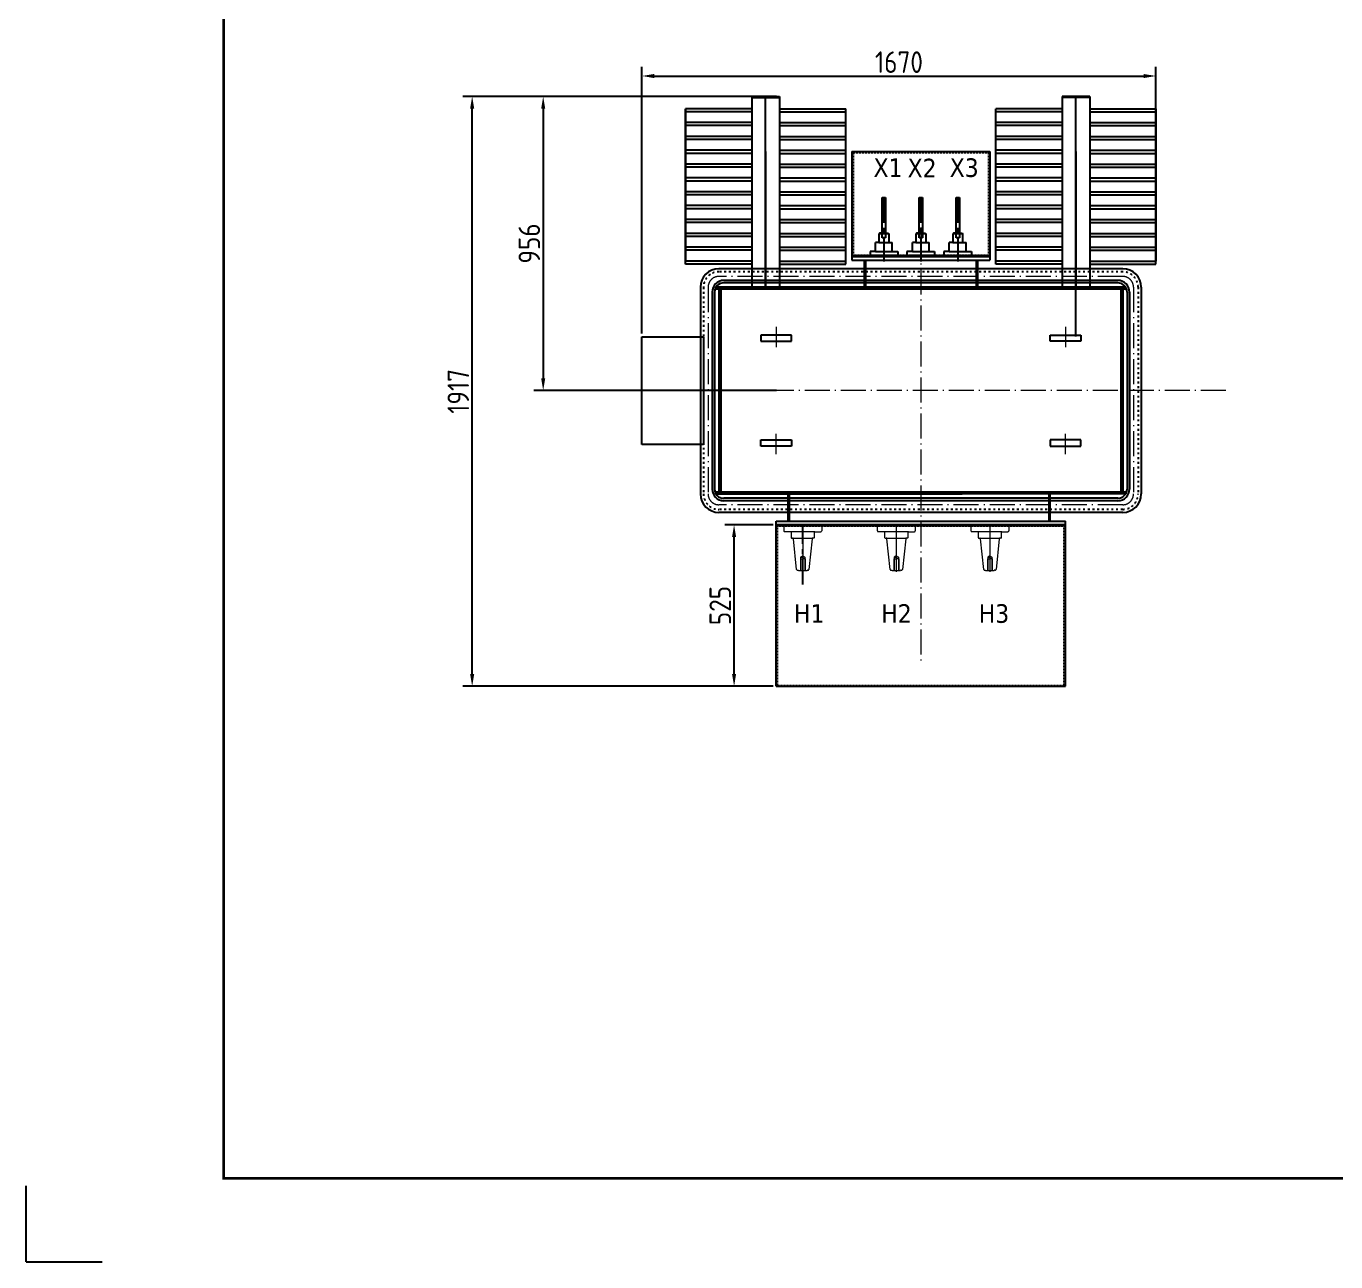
# Model space of a CAD drawing. Header units: millimetres. Extents: x 58520 to 122350, y -311274 to -166540.
# Drawn here: x 58520 to 62774, y -173866 to -169851 of the extents above; entities that cross this region are included whole.
import ezdxf

# ---------------------------------------------------------------- set-up
doc = ezdxf.new("R2010")
doc.units = ezdxf.units.MM
doc.header["$LTSCALE"] = 13
for name, pattern in [('4 点画线', [9, 6.25, -1.25, 0.25, -1.25]), ('ACAD_ISO02W100', [15, 12, -3]), ('ACAD_ISO03W100', [1.18, 0.47, -0.71]), ('CENTER', [50.8, 31.75, -6.35, 6.35, -6.35]), ('CENTERX2', [101.6, 63.5, -12.7, 12.7, -12.7]), ('DASHED', [0.75, 0.5, -0.25])]:
    doc.linetypes.add(name, pattern=pattern)
doc.layers.get('0').update_dxf_attribs({"color": 1, "linetype": 'CENTER'})
for name, color, linetype in [('1', 4, 'Continuous'), ('4虚线层', 6, 'DASHED'), ('粗实线', 4, 'Continuous')]:
    doc.layers.add(name, color=color, linetype=linetype)
doc.layers.add('paper', color=254, linetype='Continuous', plot=False)
doc.layers.add('标注、文本', color=3, linetype='Continuous', lineweight=25)
doc.layers.add('铁心', color=3, linetype='Continuous', lineweight=0)
doc.styles.get("Standard").update_dxf_attribs({"font": 'gbenor.shx', "bigfont": 'gbcbig.shx'})
doc.styles.add('Tahoma_txtstyle_30.40_0_0', font='tahoma.ttf')
doc.dimstyles.new('1-15', dxfattribs={"dimscale": 20, "dimtxt": 3.5, "dimasz": 2, "dimexe": 1.5, "dimexo": 0.5, "dimgap": 0.5, "dimtad": 1, "dimtoh": 1, "dimdec": 1, "dimdsep": 46, "dimtxsty": 'Standard', "dimcen": 2.5, "dimclrd": 3, "dimclre": 3, "dimclrt": 3, "dimadec": 0, "dimazin": 2, "dimtfac": 1, "dimtdec": 1, "dimtmove": 0, "dimatfit": 2, "dimfxl": 1, "dimarcsym": 0})

# ---------------------------------------------------------------- blocks, each defined once
blk = doc.blocks.new('*D724')
at = {"layer": 'Defpoints', "color": 0, "transparency": 16777216}
for p in [(59968.4, -170079), (60956, -170079), (60956, -171996)]:
    blk.add_point(p, dxfattribs=at)
at = {"layer": '标注、文本', "color": 3, "lineweight": -2, "transparency": 16777216}
for p, q in [((60946, -170079), (59938.4, -170079)), ((59968.4, -171956), (59968.4, -170119)), ((60946, -171996), (59938.4, -171996))]:
    blk.add_line(p, q, dxfattribs=at)
at = {"layer": '标注、文本', "color": 3, "transparency": 16777216}
for points in [[(59961.8, -170119), (59975.1, -170119), (59968.4, -170079)], [(59961.8, -171956), (59975.1, -171956), (59968.4, -171996)]]:
    blk.add_solid(points, dxfattribs=at)
at = {"layer": '标注、文本', "color": 3, "transparency": 16777216, "insert": (59923.4, -171037.5), "char_height": 70, "attachment_point": 5, "rotation": 90}
blk.add_mtext('1917', dxfattribs=at)
blk = doc.blocks.new('*D725')
at = {"layer": 'Defpoints', "color": 0, "transparency": 16777216}
for p in [(60967, -170079), (60199.2, -171035), (60967, -171035)]:
    blk.add_point(p, dxfattribs=at)
at = {"layer": '标注、文本', "color": 3, "lineweight": -2, "transparency": 16777216}
for p, q in [((60957, -170079), (60169.2, -170079)), ((60199.2, -170119), (60199.2, -170995)), ((60957, -171035), (60169.2, -171035))]:
    blk.add_line(p, q, dxfattribs=at)
at = {"layer": '标注、文本', "color": 3, "transparency": 16777216}
for points in [[(60192.6, -170119), (60205.9, -170119), (60199.2, -170079)], [(60192.6, -170995), (60205.9, -170995), (60199.2, -171035)]]:
    blk.add_solid(points, dxfattribs=at)
at = {"layer": '标注、文本', "color": 3, "transparency": 16777216, "insert": (60154.2, -170557), "char_height": 70, "attachment_point": 5, "rotation": 90}
blk.add_mtext('956', dxfattribs=at)
blk = doc.blocks.new('*D726')
at = {"layer": 'Defpoints', "color": 0, "transparency": 16777216}
for p in [(62190, -170012.7), (62190, -170624), (60520, -170860)]:
    blk.add_point(p, dxfattribs=at)
at = {"layer": '标注、文本', "color": 3, "lineweight": -2, "transparency": 16777216}
for p, q in [((60520, -170850), (60520, -169982.7)), ((60560, -170012.7), (62150, -170012.7)), ((62190, -170614), (62190, -169982.7))]:
    blk.add_line(p, q, dxfattribs=at)
at = {"layer": '标注、文本', "color": 3, "transparency": 16777216}
for points in [[(60560, -170006.1), (60560, -170019.4), (60520, -170012.7)], [(62150, -170006.1), (62150, -170019.4), (62190, -170012.7)]]:
    blk.add_solid(points, dxfattribs=at)
at = {"layer": '标注、文本', "color": 3, "transparency": 16777216, "insert": (61355, -169967.7), "char_height": 70, "attachment_point": 5}
blk.add_mtext('1670', dxfattribs=at)
blk = doc.blocks.new('*D727')
at = {"layer": 'Defpoints', "color": 0, "transparency": 16777216}
for p in [(60819.4, -171471), (60956, -171471), (60956, -171996)]:
    blk.add_point(p, dxfattribs=at)
at = {"layer": '标注、文本', "color": 3, "lineweight": -2, "transparency": 16777216}
for p, q in [((60946, -171471), (60789.4, -171471)), ((60819.4, -171956), (60819.4, -171511)), ((60946, -171996), (60789.4, -171996))]:
    blk.add_line(p, q, dxfattribs=at)
at = {"layer": '标注、文本', "color": 3, "transparency": 16777216}
for points in [[(60812.7, -171511), (60826, -171511), (60819.4, -171471)], [(60812.7, -171956), (60826, -171956), (60819.4, -171996)]]:
    blk.add_solid(points, dxfattribs=at)
at = {"layer": '标注、文本', "color": 3, "transparency": 16777216, "insert": (60774.4, -171733.5), "char_height": 70, "attachment_point": 5, "rotation": 90}
blk.add_mtext('525', dxfattribs=at)

msp = doc.modelspace()

# ---------------------------------------------------------------- linework, layer by layer
at = {"ltscale": 2}
for p, q in [((60921.96, -170704.96), (60921.96, -170078.98)), ((61929.96, -170858.96), (61929.96, -170078.98))]:
    msp.add_line(p, q, dxfattribs=at)
at = {"color": 2, "linetype": 'ACAD_ISO02W100', "lineweight": 13}
for p, q in [((60980.69, -171476.94), (60980.69, -171490.48)), ((61101.18, -171473.97), (60983.67, -171473.97)), ((61081.51, -171493.46), (60983.67, -171493.46)), ((61004.32, -171494.49), (61004.32, -171511.92)), ((61042.43, -171467.97), (61042.42, -171619.59)), ((61042.43, -171467.97), (61042.43, -171632.1)), ((61080.54, -171511.92), (61080.54, -171494.49)), ((61081.51, -171493.46), (61101.18, -171493.46)), ((61104.16, -171476.94), (61104.16, -171490.48)), ((61284.69, -171476.94), (61284.69, -171490.48)), ((61405.18, -171473.97), (61287.67, -171473.97)), ((61385.51, -171493.46), (61287.67, -171493.46)), ((61308.32, -171494.49), (61308.32, -171511.92)), ((61346.43, -171467.97), (61346.42, -171619.59)), ((61346.43, -171467.97), (61346.43, -171632.1)), ((61384.54, -171511.92), (61384.54, -171494.49)), ((61385.51, -171493.46), (61405.18, -171493.46)), ((61408.16, -171476.94), (61408.16, -171490.48)), ((61588.69, -171476.94), (61588.69, -171490.48)), ((61709.18, -171473.97), (61591.67, -171473.97)), ((61689.51, -171493.46), (61591.67, -171493.46)), ((61612.32, -171494.49), (61612.32, -171511.92)), ((61650.43, -171467.97), (61650.42, -171619.59)), ((61650.43, -171467.97), (61650.43, -171632.1)), ((61688.54, -171511.92), (61688.54, -171494.49)), ((61689.51, -171493.46), (61709.18, -171493.46)), ((61712.16, -171476.94), (61712.16, -171490.48)), ((61006.62, -171514.17), (61075.19, -171514.17)), ((61310.62, -171514.17), (61379.19, -171514.17)), ((61614.62, -171514.17), (61683.19, -171514.17)), ((61034.68, -171581.58), (61034.68, -171619.48)), ((61034.68, -171581.58), (61042.4, -171581.58)), ((61035.65, -171576.18), (61035.65, -171618.21)), ((61050.17, -171581.58), (61042.4, -171581.58)), ((61049.14, -171576.18), (61049.14, -171618.21)), ((61050.17, -171581.58), (61050.17, -171619.48)), ((61338.68, -171581.58), (61338.68, -171619.48)), ((61338.68, -171581.58), (61346.4, -171581.58)), ((61339.65, -171576.18), (61339.65, -171618.21)), ((61354.17, -171581.58), (61346.4, -171581.58)), ((61353.14, -171576.18), (61353.14, -171618.21)), ((61354.17, -171581.58), (61354.17, -171619.48)), ((61642.68, -171581.58), (61642.68, -171619.48)), ((61642.68, -171581.58), (61650.4, -171581.58)), ((61643.65, -171576.18), (61643.65, -171618.21)), ((61658.17, -171581.58), (61650.4, -171581.58)), ((61657.14, -171576.18), (61657.14, -171618.21)), ((61658.17, -171581.58), (61658.17, -171619.48)), ((61024.66, -171618.21), (61028.43, -171618.21)), ((61028.43, -171619.48), (61028.43, -171618.21)), ((61035.65, -171618.21), (61034.68, -171619.48)), ((61035.65, -171619.48), (61049.14, -171619.48)), ((61049.14, -171618.21), (61050.17, -171619.48)), ((61058.31, -171618.21), (61056.42, -171618.21)), ((61058.31, -171618.21), (61060.13, -171618.21)), ((61328.66, -171618.21), (61332.43, -171618.21)), ((61332.43, -171619.48), (61332.43, -171618.21)), ((61339.65, -171618.21), (61338.68, -171619.48)), ((61339.65, -171619.48), (61353.14, -171619.48)), ((61353.14, -171618.21), (61354.17, -171619.48)), ((61362.31, -171618.21), (61360.42, -171618.21)), ((61362.31, -171618.21), (61364.13, -171618.21)), ((61632.66, -171618.21), (61636.43, -171618.21)), ((61636.43, -171619.48), (61636.43, -171618.21)), ((61643.65, -171618.21), (61642.68, -171619.48)), ((61643.65, -171619.48), (61657.14, -171619.48)), ((61657.14, -171618.21), (61658.17, -171619.48)), ((61666.31, -171618.21), (61664.42, -171618.21)), ((61666.31, -171618.21), (61668.13, -171618.21))]:
    msp.add_line(p, q, dxfattribs=at)
for points in [[(60980.69, -171476.94), (60980.81, -171476.21), (60981.12, -171475.48), (60981.54, -171474.82), (60982.21, -171474.39), (60982.94, -171474.09), (60983.67, -171473.97)], [(60980.69, -171490.48), (60980.75, -171491.21), (60981.06, -171491.94), (60981.54, -171492.61), (60982.15, -171493.04), (60982.88, -171493.34), (60983.67, -171493.46)], [(61004.32, -171494.49), (61004.19, -171493.95), (61003.83, -171493.58), (61003.28, -171493.46)], [(61081.51, -171493.46), (61081.02, -171493.58), (61080.66, -171493.95), (61080.54, -171494.49)], [(61104.16, -171476.94), (61104.04, -171476.21), (61103.74, -171475.48), (61103.31, -171474.82), (61102.64, -171474.39), (61101.91, -171474.09), (61101.18, -171473.97)], [(61101.18, -171493.46), (61101.91, -171493.34), (61102.64, -171493.04), (61103.31, -171492.61), (61103.74, -171491.94), (61104.04, -171491.21), (61104.16, -171490.48)], [(61284.69, -171476.94), (61284.81, -171476.21), (61285.12, -171475.48), (61285.54, -171474.82), (61286.21, -171474.39), (61286.94, -171474.09), (61287.67, -171473.97)], [(61284.69, -171490.48), (61284.75, -171491.21), (61285.06, -171491.94), (61285.54, -171492.61), (61286.15, -171493.04), (61286.88, -171493.34), (61287.67, -171493.46)], [(61308.32, -171494.49), (61308.19, -171493.95), (61307.83, -171493.58), (61307.28, -171493.46)], [(61385.51, -171493.46), (61385.02, -171493.58), (61384.66, -171493.95), (61384.54, -171494.49)], [(61408.16, -171476.94), (61408.04, -171476.21), (61407.74, -171475.48), (61407.31, -171474.82), (61406.64, -171474.39), (61405.91, -171474.09), (61405.18, -171473.97)], [(61405.18, -171493.46), (61405.91, -171493.34), (61406.64, -171493.04), (61407.31, -171492.61), (61407.74, -171491.94), (61408.04, -171491.21), (61408.16, -171490.48)], [(61588.69, -171476.94), (61588.81, -171476.21), (61589.12, -171475.48), (61589.54, -171474.82), (61590.21, -171474.39), (61590.94, -171474.09), (61591.67, -171473.97)], [(61588.69, -171490.48), (61588.75, -171491.21), (61589.06, -171491.94), (61589.54, -171492.61), (61590.15, -171493.04), (61590.88, -171493.34), (61591.67, -171493.46)], [(61612.32, -171494.49), (61612.19, -171493.95), (61611.83, -171493.58), (61611.28, -171493.46)], [(61689.51, -171493.46), (61689.02, -171493.58), (61688.66, -171493.95), (61688.54, -171494.49)], [(61712.16, -171476.94), (61712.04, -171476.21), (61711.74, -171475.48), (61711.31, -171474.82), (61710.64, -171474.39), (61709.91, -171474.09), (61709.18, -171473.97)], [(61709.18, -171493.46), (61709.91, -171493.34), (61710.64, -171493.04), (61711.31, -171492.61), (61711.74, -171491.94), (61712.04, -171491.21), (61712.16, -171490.48)], [(61004.32, -171511.92), (61004.44, -171512.59), (61004.74, -171513.26), (61005.23, -171513.75), (61005.89, -171514.05), (61006.62, -171514.17)], [(61022.41, -171616.14), (61011.91, -171516.24), (61011.73, -171515.57), (61011.36, -171515.02), (61010.88, -171514.6), (61010.27, -171514.29), (61009.6, -171514.17)], [(61078.23, -171514.17), (61075.19, -171514.17), (61074.52, -171514.29), (61073.98, -171514.6), (61073.43, -171515.02), (61073.13, -171515.57), (61072.94, -171516.24), (61062.44, -171616.14)], [(61078.23, -171514.17), (61078.96, -171514.05), (61079.56, -171513.75), (61080.05, -171513.26), (61080.41, -171512.59), (61080.54, -171511.92)], [(61308.32, -171511.92), (61308.44, -171512.59), (61308.74, -171513.26), (61309.23, -171513.75), (61309.89, -171514.05), (61310.62, -171514.17)], [(61326.41, -171616.14), (61315.91, -171516.24), (61315.73, -171515.57), (61315.36, -171515.02), (61314.88, -171514.6), (61314.27, -171514.29), (61313.6, -171514.17)], [(61382.23, -171514.17), (61379.19, -171514.17), (61378.52, -171514.29), (61377.98, -171514.6), (61377.43, -171515.02), (61377.13, -171515.57), (61376.94, -171516.24), (61366.44, -171616.14)], [(61382.23, -171514.17), (61382.96, -171514.05), (61383.56, -171513.75), (61384.05, -171513.26), (61384.41, -171512.59), (61384.54, -171511.92)], [(61612.32, -171511.92), (61612.44, -171512.59), (61612.74, -171513.26), (61613.23, -171513.75), (61613.89, -171514.05), (61614.62, -171514.17)], [(61630.41, -171616.14), (61619.91, -171516.24), (61619.73, -171515.57), (61619.36, -171515.02), (61618.88, -171514.6), (61618.27, -171514.29), (61617.6, -171514.17)], [(61686.23, -171514.17), (61683.19, -171514.17), (61682.52, -171514.29), (61681.98, -171514.6), (61681.43, -171515.02), (61681.13, -171515.57), (61680.94, -171516.24), (61670.44, -171616.14)], [(61686.23, -171514.17), (61686.96, -171514.05), (61687.56, -171513.75), (61688.05, -171513.26), (61688.41, -171512.59), (61688.54, -171511.92)], [(61042.4, -171572.11), (61035.65, -171576.18), (61042.4, -171576.18)], [(61042.4, -171572.11), (61049.14, -171576.18), (61042.4, -171576.18)], [(61346.4, -171572.11), (61339.65, -171576.18), (61346.4, -171576.18)], [(61346.4, -171572.11), (61353.14, -171576.18), (61346.4, -171576.18)], [(61650.4, -171572.11), (61643.65, -171576.18), (61650.4, -171576.18)], [(61650.4, -171572.11), (61657.14, -171576.18), (61650.4, -171576.18)], [(61022.41, -171616.14), (61022.6, -171616.81), (61022.9, -171617.35), (61023.45, -171617.84), (61024.05, -171618.08), (61024.66, -171618.21)], [(61028.43, -171619.48), (61056.42, -171619.48), (61056.42, -171618.21)], [(61060.13, -171618.21), (61060.8, -171618.08), (61061.4, -171617.84), (61061.89, -171617.35), (61062.25, -171616.81), (61062.44, -171616.14)], [(61326.41, -171616.14), (61326.6, -171616.81), (61326.9, -171617.35), (61327.45, -171617.84), (61328.05, -171618.08), (61328.66, -171618.21)], [(61332.43, -171619.48), (61360.42, -171619.48), (61360.42, -171618.21)], [(61364.13, -171618.21), (61364.8, -171618.08), (61365.4, -171617.84), (61365.89, -171617.35), (61366.25, -171616.81), (61366.44, -171616.14)], [(61630.41, -171616.14), (61630.6, -171616.81), (61630.9, -171617.35), (61631.45, -171617.84), (61632.05, -171618.08), (61632.66, -171618.21)], [(61636.43, -171619.48), (61664.42, -171619.48), (61664.42, -171618.21)], [(61668.13, -171618.21), (61668.8, -171618.08), (61669.4, -171617.84), (61669.89, -171617.35), (61670.25, -171616.81), (61670.44, -171616.14)]]:
    msp.add_lwpolyline(points, dxfattribs=at)
at = {"layer": '1', "ltscale": 8}
for p, q in [((60876.96, -170078.98), (60876.96, -170698.96)), ((60876.96, -170078.98), (60966.96, -170078.98)), ((60876.96, -170082.98), (60966.96, -170082.98)), ((60966.96, -170078.98), (60966.96, -170698.96)), ((61884.96, -170078.98), (61884.96, -170698.96)), ((61974.96, -170078.98), (61884.96, -170078.98)), ((61974.96, -170082.98), (61884.96, -170082.98)), ((61974.96, -170078.98), (61974.96, -170698.96)), ((60661.96, -170623.98), (60661.96, -170118.98)), ((60876.96, -170118.98), (60661.96, -170118.98)), ((60876.96, -170128.98), (60661.96, -170128.98)), ((60966.96, -170118.98), (61181.96, -170118.98)), ((60966.96, -170128.98), (61181.96, -170128.98)), ((61181.96, -170623.98), (61181.96, -170118.98)), ((61669.96, -170623.98), (61669.96, -170118.98)), ((61884.96, -170118.98), (61669.96, -170118.98)), ((61884.96, -170128.98), (61669.96, -170128.98)), ((61974.96, -170118.98), (62189.96, -170118.98)), ((61974.96, -170128.98), (62189.96, -170128.98)), ((62189.96, -170623.98), (62189.96, -170118.98)), ((60876.96, -170163.98), (60661.96, -170163.98)), ((60876.96, -170173.98), (60661.96, -170173.98)), ((60966.96, -170163.98), (61181.96, -170163.98)), ((60966.96, -170173.98), (61181.96, -170173.98)), ((61884.96, -170163.98), (61669.96, -170163.98)), ((61884.96, -170173.98), (61669.96, -170173.98)), ((61974.96, -170163.98), (62189.96, -170163.98)), ((61974.96, -170173.98), (62189.96, -170173.98)), ((60876.96, -170208.98), (60661.96, -170208.98)), ((60876.96, -170218.98), (60661.96, -170218.98)), ((60966.96, -170208.98), (61181.96, -170208.98)), ((60966.96, -170218.98), (61181.96, -170218.98)), ((61884.96, -170208.98), (61669.96, -170208.98)), ((61884.96, -170218.98), (61669.96, -170218.98)), ((61974.96, -170208.98), (62189.96, -170208.98)), ((61974.96, -170218.98), (62189.96, -170218.98)), ((60876.96, -170253.98), (60661.96, -170253.98)), ((60876.96, -170263.98), (60661.96, -170263.98)), ((60966.96, -170253.98), (61181.96, -170253.98)), ((60966.96, -170263.98), (61181.96, -170263.98)), ((61884.96, -170253.98), (61669.96, -170253.98)), ((61884.96, -170263.98), (61669.96, -170263.98)), ((61974.96, -170253.98), (62189.96, -170253.98)), ((61974.96, -170263.98), (62189.96, -170263.98)), ((60876.96, -170298.98), (60661.96, -170298.98)), ((60876.96, -170308.98), (60661.96, -170308.98)), ((60966.96, -170298.98), (61181.96, -170298.98)), ((60966.96, -170308.98), (61181.96, -170308.98)), ((61884.96, -170298.98), (61669.96, -170298.98)), ((61884.96, -170308.98), (61669.96, -170308.98)), ((61974.96, -170298.98), (62189.96, -170298.98)), ((61974.96, -170308.98), (62189.96, -170308.98)), ((60876.96, -170343.98), (60661.96, -170343.98)), ((60876.96, -170353.98), (60661.96, -170353.98)), ((60966.96, -170343.98), (61181.96, -170343.98)), ((60966.96, -170353.98), (61181.96, -170353.98)), ((61884.96, -170343.98), (61669.96, -170343.98)), ((61884.96, -170353.98), (61669.96, -170353.98)), ((61974.96, -170343.98), (62189.96, -170343.98)), ((61974.96, -170353.98), (62189.96, -170353.98)), ((60876.96, -170388.98), (60661.96, -170388.98)), ((60876.96, -170398.98), (60661.96, -170398.98)), ((60966.96, -170388.98), (61181.96, -170388.98)), ((60966.96, -170398.98), (61181.96, -170398.98)), ((61884.96, -170388.98), (61669.96, -170388.98)), ((61884.96, -170398.98), (61669.96, -170398.98)), ((61974.96, -170388.98), (62189.96, -170388.98)), ((61974.96, -170398.98), (62189.96, -170398.98)), ((60876.96, -170433.98), (60661.96, -170433.98)), ((60966.96, -170433.98), (61181.96, -170433.98)), ((61884.96, -170433.98), (61669.96, -170433.98)), ((61974.96, -170433.98), (62189.96, -170433.98)), ((60876.96, -170443.98), (60661.96, -170443.98)), ((60876.96, -170478.98), (60661.96, -170478.98)), ((60966.96, -170443.98), (61181.96, -170443.98)), ((60966.96, -170478.98), (61181.96, -170478.98)), ((61884.96, -170443.98), (61669.96, -170443.98)), ((61884.96, -170478.98), (61669.96, -170478.98)), ((61974.96, -170443.98), (62189.96, -170443.98)), ((61974.96, -170478.98), (62189.96, -170478.98)), ((60876.96, -170488.98), (60661.96, -170488.98)), ((60876.96, -170523.98), (60661.96, -170523.98)), ((60966.96, -170488.98), (61181.96, -170488.98)), ((60966.96, -170523.98), (61181.96, -170523.98)), ((61884.96, -170488.98), (61669.96, -170488.98)), ((61884.96, -170523.98), (61669.96, -170523.98)), ((61974.96, -170488.98), (62189.96, -170488.98)), ((61974.96, -170523.98), (62189.96, -170523.98)), ((60876.96, -170533.98), (60661.96, -170533.98)), ((60876.96, -170568.98), (60661.96, -170568.98)), ((60966.96, -170533.98), (61181.96, -170533.98)), ((60966.96, -170568.98), (61181.96, -170568.98)), ((61884.96, -170533.98), (61669.96, -170533.98)), ((61884.96, -170568.98), (61669.96, -170568.98)), ((61974.96, -170533.98), (62189.96, -170533.98)), ((61974.96, -170568.98), (62189.96, -170568.98)), ((60876.96, -170578.98), (60661.96, -170578.98)), ((60966.96, -170578.98), (61181.96, -170578.98)), ((61884.96, -170578.98), (61669.96, -170578.98)), ((61974.96, -170578.98), (62189.96, -170578.98)), ((60876.96, -170613.98), (60661.96, -170613.98)), ((60876.96, -170623.98), (60661.96, -170623.98)), ((60966.96, -170613.98), (61181.96, -170613.98)), ((60966.96, -170623.98), (61181.96, -170623.98)), ((61884.96, -170613.98), (61669.96, -170613.98)), ((61884.96, -170623.98), (61669.96, -170623.98)), ((61974.96, -170613.98), (62189.96, -170613.98)), ((61974.96, -170623.98), (62189.96, -170623.98)), ((60519.96, -171209.96), (60519.96, -170859.96)), ((60519.96, -170859.96), (60719.96, -170859.96)), ((60719.96, -170859.96), (60719.96, -171209.96)), ((60719.96, -171209.96), (60519.96, -171209.96))]:
    msp.add_line(p, q, dxfattribs=at)
at = {"layer": '1', "color": 1, "linetype": 'CENTERX2', "lineweight": 25}
for p, q in [((60661.96, -170118.98), (60661.96, -170613.98)), ((62189.96, -170118.98), (62189.96, -170613.98))]:
    msp.add_line(p, q, dxfattribs=at)
at = {"layer": '1'}
for p, q in [((60921.96, -170257.96), (60921.96, -170698.96)), ((61201.96, -170257.96), (61201.96, -170610.96)), ((61201.96, -170257.96), (61649.96, -170257.96)), ((61649.96, -170257.96), (61649.96, -170610.96)), ((61929.96, -170257.96), (61929.96, -170698.96)), ((61649.96, -170598.96), (61201.96, -170598.96)), ((61201.96, -170610.96), (61649.96, -170610.96)), ((60760.58, -171370.96), (61559.98, -171370.96)), ((60955.96, -171458.96), (61895.96, -171458.96)), ((60955.96, -171995.96), (60955.96, -171458.96)), ((61895.96, -171995.96), (61895.96, -171458.96)), ((61895.96, -171470.96), (60955.96, -171470.96)), ((60955.96, -171995.96), (61895.96, -171995.96))]:
    msp.add_line(p, q, dxfattribs=at)
at = {"layer": '1', "color": 1, "linetype": 'CENTERX2', "lineweight": -3, "ltscale": 0.1}
for p, q in [((61305.96, -170407.42), (61305.96, -170615.15)), ((61425.96, -170407.42), (61425.96, -170615.15)), ((61545.96, -170407.42), (61545.96, -170615.15)), ((61042.43, -171665.47), (61042.43, -171473.97))]:
    msp.add_line(p, q, dxfattribs=at)
at = {"layer": '1', "const_width": 8.63}
msp.add_lwpolyline([(59160.93, -173594.86), (68633.25, -173594.86), (68633.25, -166786.63), (59160.93, -166786.63), (59160.93, -173594.86)], dxfattribs=at)
at = {"layer": '4虚线层'}
for p, q in [((61205.96, -170260.96), (61645.96, -170260.96)), ((61205.96, -170260.96), (61205.96, -170595.96)), ((61645.96, -170260.96), (61645.96, -170595.96)), ((61645.96, -170595.96), (61205.96, -170595.96)), ((61205.96, -170595.96), (61645.96, -170595.96)), ((61345.96, -170595.76), (61265.96, -170595.76)), ((61265.96, -170595.76), (61265.96, -170598.96)), ((61278.46, -170598.96), (61278.46, -170595.76)), ((61333.46, -170598.96), (61333.46, -170595.76)), ((61345.96, -170598.96), (61345.96, -170595.76)), ((61465.96, -170595.76), (61385.96, -170595.76)), ((61385.96, -170595.76), (61385.96, -170598.96)), ((61398.46, -170598.96), (61398.46, -170595.76)), ((61453.46, -170598.96), (61453.46, -170595.76)), ((61465.96, -170598.96), (61465.96, -170595.76)), ((61585.96, -170595.76), (61505.96, -170595.76)), ((61505.96, -170595.76), (61505.96, -170598.96)), ((61518.46, -170598.96), (61518.46, -170595.76)), ((61573.46, -170598.96), (61573.46, -170595.76)), ((61585.96, -170598.96), (61585.96, -170595.76)), ((61895.96, -171473.96), (60955.96, -171473.96)), ((60955.96, -171473.96), (61895.96, -171473.96)), ((60959.96, -171992.96), (60959.96, -171473.96)), ((61891.96, -171992.96), (61891.96, -171473.96)), ((60959.96, -171992.96), (61891.96, -171992.96))]:
    msp.add_line(p, q, dxfattribs=at)
at = {"layer": 'paper'}
for q in [(58519.57, -173619.53), (58766.25, -173866.21)]:
    msp.add_line((58519.57, -173866.21), q, dxfattribs=at)
at = {"layer": '标注、文本', "color": 1, "linetype": '4 点画线', "lineweight": 20}
for p, q in [((61425.96, -170407.42), (61425.96, -171915.63)), ((62081.96, -170663.96), (60769.96, -170663.96)), ((60734.96, -170698.96), (60734.96, -171370.96)), ((62116.96, -170698.96), (62116.96, -171370.96)), ((60955.96, -170828.24), (60955.96, -170894.37)), ((61895.96, -170828.24), (61895.96, -170894.37)), ((62417.03, -171034.96), (60593.69, -171034.96)), ((60955.96, -171241.68), (60955.96, -171175.55)), ((61895.96, -171241.68), (61895.96, -171175.55)), ((62081.96, -171405.96), (60769.96, -171405.96))]:
    msp.add_line(p, q, dxfattribs=at)
at = {"layer": '标注、文本'}
for p, q in [((61201.96, -170598.96), (61649.96, -170598.96)), ((61241.96, -170610.96), (61241.96, -170698.96)), ((61245.96, -170610.96), (61245.96, -170698.96)), ((61605.96, -170610.96), (61605.96, -170698.96)), ((61609.96, -170610.96), (61609.96, -170698.96)), ((62081.96, -170638.96), (60769.96, -170638.96)), ((62065.96, -170676.96), (60785.96, -170676.96)), ((62065.96, -170684.96), (60785.96, -170684.96)), ((60709.96, -170698.96), (60709.96, -171370.96)), ((60747.96, -170714.96), (60747.96, -171354.96)), ((60755.96, -170714.96), (60755.96, -171354.96)), ((60759.96, -170698.96), (60759.96, -170704.96)), ((62091.96, -170704.96), (60759.96, -170704.96)), ((62091.34, -170698.96), (60760.58, -170698.96)), ((60769.96, -170704.96), (60769.96, -171364.96)), ((60775.96, -170704.96), (60775.96, -171364.96)), ((60966.96, -170698.96), (60876.96, -170698.96)), ((62075.96, -170704.96), (62075.96, -171364.96)), ((62081.96, -170704.96), (62081.96, -171364.96)), ((62091.96, -170704.96), (62091.96, -170698.96)), ((62095.96, -170714.96), (62095.96, -171354.96)), ((62103.96, -170714.96), (62103.96, -171354.96)), ((62141.96, -170698.96), (62141.96, -171370.96)), ((61005.96, -170854.46), (60905.96, -170854.46)), ((60905.96, -170854.46), (60905.96, -170874.46)), ((61005.96, -170874.46), (61005.96, -170854.46)), ((61845.96, -170854.46), (61945.96, -170854.46)), ((61845.96, -170874.46), (61845.96, -170854.46)), ((61945.96, -170854.46), (61945.96, -170874.46)), ((60905.96, -170874.46), (61005.96, -170874.46)), ((61945.96, -170874.46), (61845.96, -170874.46)), ((60905.96, -171215.46), (60905.96, -171195.46)), ((60905.96, -171195.46), (61005.96, -171195.46)), ((61005.96, -171195.46), (61005.96, -171215.46)), ((61945.96, -171195.46), (61845.96, -171195.46)), ((61845.96, -171195.46), (61845.96, -171215.46)), ((61945.96, -171215.46), (61945.96, -171195.46)), ((61005.96, -171215.46), (60905.96, -171215.46)), ((61845.96, -171215.46), (61945.96, -171215.46)), ((62091.96, -171364.96), (60759.96, -171364.96)), ((60759.96, -171364.96), (60759.96, -171370.96)), ((62091.34, -171370.96), (60760.58, -171370.96)), ((60995.22, -171458.96), (60995.22, -171370.96)), ((60999.22, -171458.96), (60999.22, -171370.96)), ((61842.66, -171458.96), (61842.66, -171370.96)), ((61846.66, -171458.96), (61846.66, -171370.96)), ((62091.96, -171364.96), (62091.96, -171370.96)), ((62065.96, -171384.96), (60785.96, -171384.96)), ((62065.96, -171392.96), (60785.96, -171392.96)), ((62081.96, -171430.96), (60769.96, -171430.96)), ((60955.96, -171470.96), (61895.96, -171470.96))]:
    msp.add_line(p, q, dxfattribs=at)
at = {"layer": '标注、文本', "color": 2, "linetype": 'ACAD_ISO03W100'}
for p, q in [((62081.96, -170648.96), (60769.96, -170648.96)), ((60719.96, -170698.96), (60719.96, -171370.96)), ((62131.96, -170698.96), (62131.96, -171370.96)), ((62081.96, -171420.96), (60769.96, -171420.96))]:
    msp.add_line(p, q, dxfattribs=at)
at = {"layer": '标注、文本'}
for centre, radius, start, end in [((60769.96, -170698.96), 60, 90, 180), ((62081.96, -170698.96), 60, 0, 90), ((60785.96, -170714.96), 38, 90, 180), ((60785.96, -170714.96), 30, 90, 180), ((62065.96, -170714.96), 38, 0, 90), ((62065.96, -170714.96), 30, 0, 90), ((60769.96, -171370.96), 60, 180, 270), ((60785.96, -171354.96), 38, 180, 270), ((60785.96, -171354.96), 30, 180, 270), ((62065.96, -171354.96), 30, 270, 0), ((62065.96, -171354.96), 38, 270, 0), ((62081.96, -171370.96), 60, 270, 0)]:
    msp.add_arc(centre, radius, start, end, dxfattribs=at)
at = {"layer": '标注、文本', "color": 2, "linetype": 'ACAD_ISO03W100'}
for centre, start, end in [((60769.96, -170698.96), 90, 180), ((62081.96, -170698.96), 0, 90), ((60769.96, -171370.96), 180, 270), ((62081.96, -171370.96), 270, 0)]:
    msp.add_arc(centre, 50, start, end, dxfattribs=at)
at = {"layer": '标注、文本', "color": 1, "linetype": '4 点画线', "lineweight": 20}
for centre, start, end in [((60769.96, -170698.96), 90, 180), ((62081.96, -170698.96), 0, 90), ((60769.96, -171370.96), 180, 270), ((62081.96, -171370.96), 270, 0)]:
    msp.add_arc(centre, 35, start, end, dxfattribs=at)
at = {"layer": '粗实线', "ltscale": 5}
for p, q in [((61300.46, -170538.62), (61300.46, -170407.42)), ((61300.46, -170407.42), (61311.46, -170407.42)), ((61311.46, -170407.42), (61311.46, -170538.62)), ((61420.46, -170538.62), (61420.46, -170407.42)), ((61420.46, -170407.42), (61431.46, -170407.42)), ((61431.46, -170407.42), (61431.46, -170538.62)), ((61540.46, -170538.62), (61540.46, -170407.42)), ((61540.46, -170407.42), (61551.46, -170407.42)), ((61551.46, -170407.42), (61551.46, -170538.62)), ((61291.96, -170523.62), (61289.96, -170525.62)), ((61321.96, -170525.62), (61289.96, -170525.62)), ((61289.96, -170525.62), (61289.96, -170553.62)), ((61305.96, -170523.62), (61291.96, -170523.62)), ((61305.96, -170523.62), (61319.96, -170523.62)), ((61319.96, -170523.62), (61321.96, -170525.62)), ((61321.96, -170525.62), (61321.96, -170553.62)), ((61411.96, -170523.62), (61409.96, -170525.62)), ((61441.96, -170525.62), (61409.96, -170525.62)), ((61409.96, -170525.62), (61409.96, -170553.62)), ((61425.96, -170523.62), (61411.96, -170523.62)), ((61425.96, -170523.62), (61439.96, -170523.62)), ((61439.96, -170523.62), (61441.96, -170525.62)), ((61441.96, -170525.62), (61441.96, -170553.62)), ((61531.96, -170523.62), (61529.96, -170525.62)), ((61561.96, -170525.62), (61529.96, -170525.62)), ((61529.96, -170525.62), (61529.96, -170553.62)), ((61545.96, -170523.62), (61531.96, -170523.62)), ((61545.96, -170523.62), (61559.96, -170523.62)), ((61559.96, -170523.62), (61561.96, -170525.62)), ((61561.96, -170525.62), (61561.96, -170553.62)), ((61289.96, -170553.62), (61278.46, -170553.62)), ((61278.46, -170582.96), (61278.46, -170553.62)), ((61289.96, -170553.62), (61321.96, -170553.62)), ((61311.46, -170538.62), (61300.46, -170538.62)), ((61321.96, -170553.62), (61333.46, -170553.62)), ((61333.46, -170582.96), (61333.46, -170553.62)), ((61409.96, -170553.62), (61398.46, -170553.62)), ((61398.46, -170582.96), (61398.46, -170553.62)), ((61409.96, -170553.62), (61441.96, -170553.62)), ((61431.46, -170538.62), (61420.46, -170538.62)), ((61441.96, -170553.62), (61453.46, -170553.62)), ((61453.46, -170582.96), (61453.46, -170553.62)), ((61529.96, -170553.62), (61518.46, -170553.62)), ((61518.46, -170582.96), (61518.46, -170553.62)), ((61529.96, -170553.62), (61561.96, -170553.62)), ((61551.46, -170538.62), (61540.46, -170538.62)), ((61561.96, -170553.62), (61573.46, -170553.62)), ((61573.46, -170582.96), (61573.46, -170553.62)), ((61278.46, -170582.96), (61260.96, -170582.96)), ((61260.96, -170582.96), (61260.96, -170598.96)), ((61260.96, -170598.96), (61278.46, -170598.96)), ((61278.46, -170582.96), (61333.46, -170582.96)), ((61278.46, -170598.96), (61333.46, -170598.96)), ((61333.46, -170582.96), (61350.96, -170582.96)), ((61350.96, -170598.96), (61333.46, -170598.96)), ((61350.96, -170582.96), (61350.96, -170598.96)), ((61398.46, -170582.96), (61380.96, -170582.96)), ((61380.96, -170582.96), (61380.96, -170598.96)), ((61380.96, -170598.96), (61398.46, -170598.96)), ((61398.46, -170582.96), (61453.46, -170582.96)), ((61398.46, -170598.96), (61453.46, -170598.96)), ((61453.46, -170582.96), (61470.96, -170582.96)), ((61470.96, -170598.96), (61453.46, -170598.96)), ((61470.96, -170582.96), (61470.96, -170598.96)), ((61518.46, -170582.96), (61500.96, -170582.96)), ((61500.96, -170582.96), (61500.96, -170598.96)), ((61500.96, -170598.96), (61518.46, -170598.96)), ((61518.46, -170582.96), (61573.46, -170582.96)), ((61518.46, -170598.96), (61573.46, -170598.96)), ((61573.46, -170582.96), (61590.96, -170582.96)), ((61590.96, -170598.96), (61573.46, -170598.96)), ((61590.96, -170582.96), (61590.96, -170598.96))]:
    msp.add_line(p, q, dxfattribs=at)

# ---------------------------------------------------------------- texts
at = {"layer": '铁心', "style": 'Tahoma_txtstyle_30.40_0_0'}
for s, p in [('X1', (61272.33, -170340.85)), ('X2', (61383.1, -170341.91)), ('X3', (61519.85, -170340.65)), ('H1', (61013.92, -171789.69)), ('H2', (61297.48, -171789.69)), ('H3', (61614.12, -171789.69))]:
    msp.add_text(s, height=60.419, dxfattribs=at).set_placement(p)

# ---------------------------------------------------------------- dimensions: what is measured, and where the dimension line sits
at = {"layer": '标注、文本'}
dim = msp.add_linear_dim(base=(62189.96, -170012.75), p1=(60519.96, -170859.96), p2=(62189.96, -170623.98), dimstyle='1-15', dxfattribs=at)
dim.commit()
dim.dimension.update_dxf_attribs({"geometry": '*D726', "text_midpoint": (61354.96, -169967.75)})
for base, p1, p2, picture, middle in [((59968.45, -170078.98), (60955.96, -171995.96), (60955.96, -170078.98), '*D724', (59923.45, -171037.47)), ((60199.24, -171034.96), (60966.96, -170078.98), (60966.96, -171034.96), '*D725', (60154.24, -170556.97)), ((60819.38, -171470.96), (60955.96, -171995.96), (60955.96, -171470.96), '*D727', (60774.38, -171733.46))]:
    dim = msp.add_linear_dim(base=base, p1=p1, p2=p2, angle=90, dimstyle='1-15', dxfattribs=at)
    dim.commit()
    dim.dimension.update_dxf_attribs({"geometry": picture, "text_midpoint": middle})

doc.saveas('drawing.dxf')
